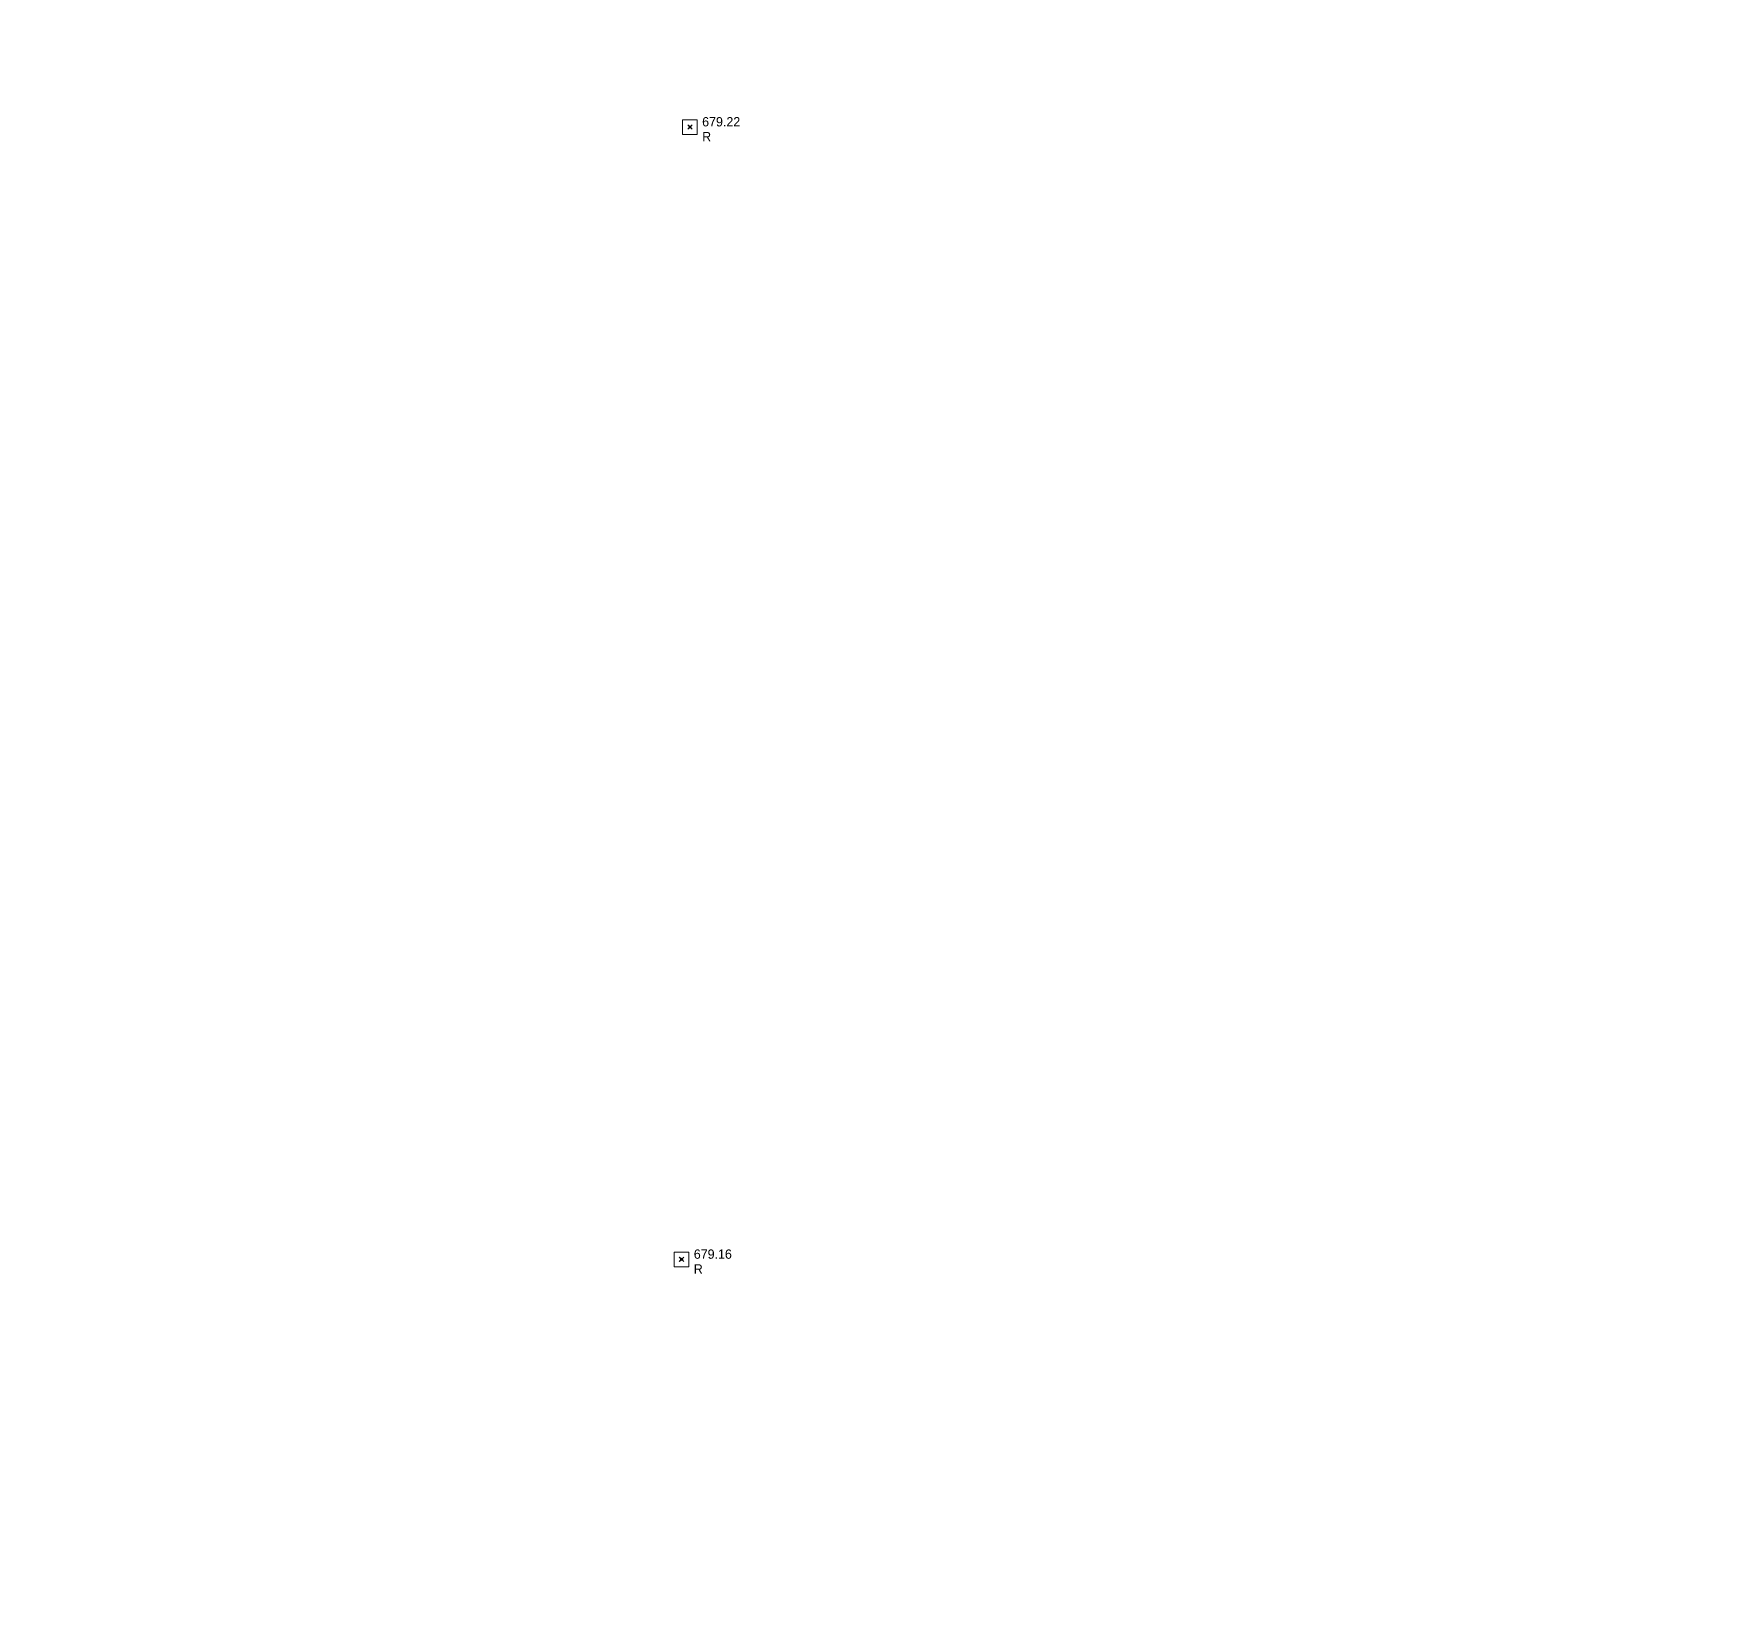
# Model space of a CAD drawing. Extents: x 350769 to 354978, y 6304672 to 6307963.
# Drawn here: x 352534.91 to 352557.97, y 6305733.57 to 6305754.83 of the extents above; entities that cross this region are included whole.
import ezdxf

# ---------------------------------------------------------------- set-up
doc = ezdxf.new("R2010")
doc.units = 0
doc.header["$PDMODE"] = 35
doc.header["$PDSIZE"] = 0.03
doc.linetypes.add('CONTINUOS', pattern=[0])
doc.layers.get('0').update_dxf_attribs({"linetype": 'CONTINUOUS'})
doc.layers.get('Defpoints').update_dxf_attribs({"linetype": 'CONTINUOUS'})
for name, color, linetype in [('02_Geo ext_Acotamiento', 7, 'CONTINUOUS'), ('C-TINN', 5, 'CONTINUOUS'), ('V-NODE DIC 2005', 4, 'CONTINUOUS'), ('V-NODE-TEXT DIC 2005', 2, 'CONTINUOUS')]:
    doc.layers.add(name, color=color, linetype=linetype)
doc.layers.add('0_ASD_TOPOGRAFIA_ELEMENTOS', color=9, linetype='CONTINUOS', lineweight=5, true_color=0xbdbdbd)
doc.styles.add('ROMANS', font='romans.shx', dxfattribs={"width": 0.65})
doc.dimstyles.new('Principal', dxfattribs={"dimscale": 0, "dimtxt": 2, "dimasz": 2, "dimexe": 1, "dimexo": 1, "dimtad": 1, "dimrnd": 0.05, "dimzin": 1, "dimtxsty": 'ROMANS', "dimcen": 2.5, "dimclrt": 2, "dimaunit": 2, "dimadec": 0, "dimazin": 0, "dimtfac": 1, "dimtmove": 0, "dimatfit": 3, "dimfxl": 1, "dimfxlon": 1, "dimarcsym": 0})

# ---------------------------------------------------------------- blocks, each defined once
blk = doc.blocks.new('*D1236')
at = {"layer": '02_Geo ext_Acotamiento', "color": 0, "lineweight": -2, "transparency": 16777216}
blk.add_line((352474.045, 6305972.496), (352473.119, 6305978.179), dxfattribs=at)
at = {"layer": '02_Geo ext_Acotamiento', "color": 0, "transparency": 16777216}
blk.add_solid([(352473.283, 6305978.206), (352472.954, 6305978.153), (352472.958, 6305979.166)], dxfattribs=at)
at = {"layer": 'Defpoints', "color": 0, "transparency": 16777216}
for p in [(352472.958, 6305979.166), (352596.042, 6305224.025)]:
    blk.add_point(p, dxfattribs=at)
at = {"layer": '02_Geo ext_Acotamiento', "color": 2, "transparency": 16777216, "insert": (352474.582, 6305974.845), "char_height": 1, "attachment_point": 5, "rotation": 279.2575, "style": 'ROMANS'}
blk.add_mtext('R765,10', dxfattribs=at)
blk = doc.blocks.new('*U1327')
at = {"color": 0, "linetype": 'ByBlock', "lineweight": -2, "transparency": 16777216}
blk.add_point((0, 0), dxfattribs=at)
blk = doc.blocks.new('*U3074', base_point=(352543.915, 6305753.482))
at = {"layer": 'V-NODE-TEXT DIC 2005', "linetype": 'ByBlock', "char_height": 0.127}
for s, insert, attachment_point in [('679.22', (352544.082, 6305753.553), 4), ('R', (352544.082, 6305753.414), 1)]:
    blk.add_mtext(s, dxfattribs=dict(at, insert=insert, attachment_point=attachment_point))
blk = doc.blocks.new('*U3075', base_point=(352543.915, 6305753.482))
at = {"layer": 'V-NODE-TEXT DIC 2005', "color": 2, "lineweight": -2}
blk.add_blockref('*U3074', (352543.915, 6305753.482), dxfattribs=at)
blk = doc.blocks.new('*U2994', base_point=(352543.802, 6305738.027))
at = {"layer": 'V-NODE-TEXT DIC 2005', "linetype": 'ByBlock', "char_height": 0.127}
for s, insert, attachment_point in [('679.16', (352543.969, 6305738.098), 4), ('R', (352543.969, 6305737.959), 1)]:
    blk.add_mtext(s, dxfattribs=dict(at, insert=insert, attachment_point=attachment_point))
blk = doc.blocks.new('*U2995', base_point=(352543.802, 6305738.027))
at = {"layer": 'V-NODE-TEXT DIC 2005', "color": 2, "lineweight": -2}
blk.add_blockref('*U2994', (352543.802, 6305738.027), dxfattribs=at)
blk = doc.blocks.new('TOPOGRAFIA')
at = {"layer": 'C-TINN', "color": 9, "linetype": 'Continuous', "lineweight": 0, "true_color": 0xbdbdbd}
for points, elevation in [([(390543.768, 6302753.453), (390543.768, 6302753.653), (390543.968, 6302753.653), (390543.968, 6302753.453), (390543.768, 6302753.453)], 679.22), ([(390543.653, 6302737.999), (390543.653, 6302738.199), (390543.853, 6302738.199), (390543.853, 6302737.999), (390543.653, 6302737.999)], 679.16)]:
    blk.add_lwpolyline(points, dxfattribs=dict(at, elevation=elevation))
for p in [(390543.868, 6302753.553, 679.22), (390543.753, 6302738.099, 679.16)]:
    blk.add_point(p, dxfattribs=at)
at = {"layer": 'V-NODE DIC 2005', "color": 9, "lineweight": 0, "true_color": 0xbdbdbd, "rotation": 359.9963883938062}
for p in [(390543.868, 6302753.554), (390543.754, 6302738.099)]:
    blk.add_blockref('*U1327', p, dxfattribs=at)
at = {"layer": 'V-NODE-TEXT DIC 2005', "color": 9, "lineweight": 0, "true_color": 0xbdbdbd, "rotation": 359.9963883938062}
for name, p in [('*U3075', (390543.868, 6302753.554)), ('*U2995', (390543.754, 6302738.099))]:
    blk.add_blockref(name, p, dxfattribs=at)

msp = doc.modelspace()

# ---------------------------------------------------------------- dimensions: what is measured, and where the dimension line sits
at = {"layer": '02_Geo ext_Acotamiento'}
dim = msp.add_radius_dim(center=(352596.042, 6305224.025), mpoint=(352472.958, 6305979.166), dimstyle='Principal', override={"dimscale": 0, "dimaunit": 0, "dimfxl": 0.22, "dimarcsym": 1}, dxfattribs=at)
dim.commit()
dim.dimension.update_dxf_attribs({"geometry": '*D1236', "text_midpoint": (352473.686, 6305974.698), "dimtype": 164})

# ---------------------------------------------------------------- next in the draw order: block references
at = {"layer": '0_ASD_TOPOGRAFIA_ELEMENTOS', "color": 30, "true_color": 0xf26507}
msp.add_blockref('TOPOGRAFIA', (-38000, 3000), dxfattribs=at)

doc.saveas('drawing.dxf')
